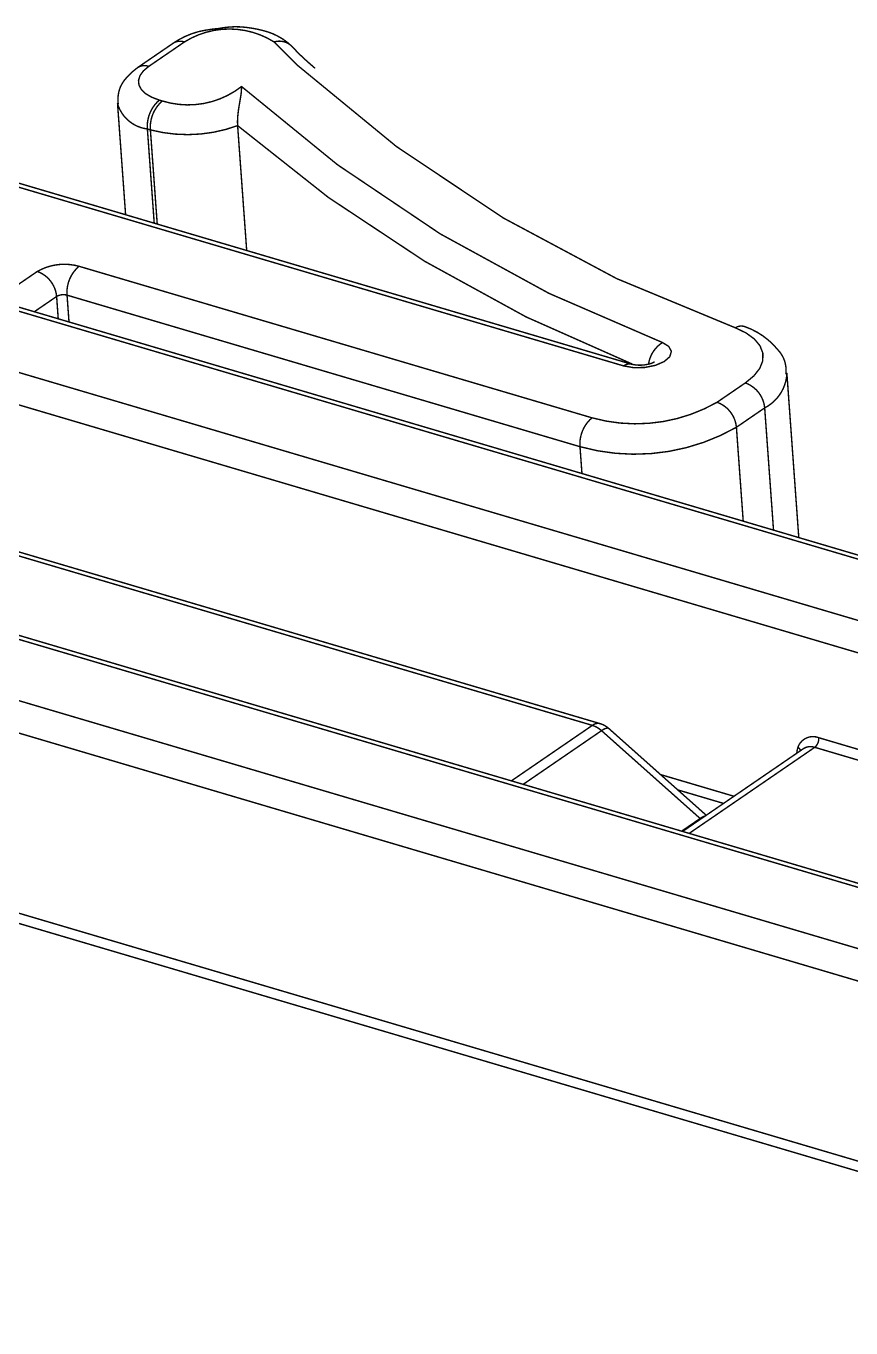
# Model space of a CAD drawing. Header units: inches. Extents: x 0 to 35.2, y -0.7 to 15.9.
# Drawn here: x 33.9239 to 34.214, y 9.4648 to 9.9228 of the extents above; entities that cross this region are included whole.
import ezdxf

# ---------------------------------------------------------------- set-up
doc = ezdxf.new("R2010")
doc.units = ezdxf.units.IN
doc.header["$MEASUREMENT"] = 0
doc.layers.add('Dimensions', color=6, linetype='Continuous')

msp = doc.modelspace()

# ---------------------------------------------------------------- linework, layer by layer
at = {"layer": 'Dimensions', "const_width": 0.0005}
for points in [[(33.97565, 9.91677, -0.084559), (33.98448, 9.92083)], [(33.9796, 9.91721, -0.289102), (34.01114, 9.91722)], [(33.98448, 9.92083, -0.039147), (33.9915, 9.92193)], [(33.9915, 9.92193, -0.04268), (33.99742, 9.92257)], [(33.99742, 9.92257, -0.042833), (34.00327, 9.92207)], [(34.00327, 9.92207, -0.033026), (34.0087, 9.92082)], [(34.0087, 9.92082, -0.116462), (34.01733, 9.91573)], [(33.97565, 9.91677, -0.230521), (33.9796, 9.91721)], [(34.01114, 9.91722, -0.273429), (34.01732, 9.91574)], [(34.02036, 9.91262, -0.007589), (34.01882, 9.91417)], [(34.02198, 9.91109, -0.008221), (34.02036, 9.91262)], [(33.95873, 9.90406, -0.055451), (33.96313, 9.90819)], [(33.96313, 9.90819, -0.23061), (33.96708, 9.90863)], [(34.17331, 9.81666, -0.098385), (34.01924, 9.9091)], [(34.0254, 9.90808, -0.006296), (34.02198, 9.91109)], [(33.95713, 9.90147, -0.061278), (33.95873, 9.90406)], [(33.95631, 9.89551, -0.130505), (33.95713, 9.90147)], [(33.99969, 9.90154, -0.245971), (33.97184, 9.89645)], [(33.99969, 9.90154, -0.049229), (33.99929, 9.89744)], [(34.14771, 9.81147, -0.091959), (33.99969, 9.90154)], [(33.96658, 9.8866, -0.298886), (33.95609, 9.89548)], [(33.96658, 9.8866, -0.239837), (33.97078, 9.89676)], [(33.96764, 9.88629, -0.239837), (33.97184, 9.89645)], [(33.99838, 9.8913, -0.017246), (33.99882, 9.89466)], [(33.99831, 9.88778, -0.040623), (33.99838, 9.8913)], [(33.99831, 9.88778, -0.154011), (33.96764, 9.88629)], [(34.13694, 9.80396, -0.083988), (33.99831, 9.88778)], [(33.92787, 9.83648, -0.200602), (33.94254, 9.8383)], [(33.93833, 9.82814, -0.239837), (33.94254, 9.8383)], [(33.92787, 9.83648, -0.290623), (33.93467, 9.82768)], [(33.93467, 9.82768, -0.200602), (33.93833, 9.82814)], [(34.17331, 9.81666, -0.23012), (34.17668, 9.81706)], [(34.17668, 9.81706, -0.138751), (34.18824, 9.80895)], [(34.14282, 9.8039, -0.223117), (34.14771, 9.81147)], [(34.18824, 9.80895, -0.226122), (34.19109, 9.80053)], [(34.13408, 9.80324, -0.221394), (34.13676, 9.80387)], [(34.14257, 9.80382, -0.114335), (34.13682, 9.80385)], [(34.14476, 9.80459, -0.082246), (34.14257, 9.80382)], [(34.17684, 9.79727, -0.290623), (34.18364, 9.78848)], [(34.19145, 9.80056, -0.267182), (34.18364, 9.78848)], [(34.1669, 9.79046, -0.200602), (34.12291, 9.78499)], [(34.1669, 9.79046, -0.290623), (34.1737, 9.78166)], [(34.1187, 9.77483, -0.239837), (34.12291, 9.78499)], [(34.1737, 9.78166, -0.200602), (34.1187, 9.77483)], [(34.12305, 9.67679, -0.237149), (34.12579, 9.6774)], [(34.12305, 9.67679, -0.109561), (34.12627, 9.67493)], [(34.12579, 9.6774, -0.110559), (34.12879, 9.67573)], [(34.19493, 9.66699, -0.068947), (34.19534, 9.66911)], [(34.19534, 9.66911, -0.424381), (34.20265, 9.67245)], [(34.19534, 9.66911, -0.165536), (34.19626, 9.66791)], [(34.1973, 9.66862, -0.226432), (34.20125, 9.66907)], [(34.20265, 9.67245, -0.239837), (34.20125, 9.66907)], [(34.16094, 9.64403, -0.099012), (34.16275, 9.64493)]]:
    msp.add_lwpolyline(points, format="xyb", dxfattribs=at)
at = {"layer": 'Dimensions', "const_width": 0.00025}
for points in [[(33.98436, 9.92083, 1), (33.98461, 9.92083, 1)], [(33.98436, 9.92083, 1), (33.98461, 9.92083, 1)], [(33.99138, 9.92193, 1), (33.99163, 9.92193, 1)], [(33.99138, 9.92193, 1), (33.99163, 9.92193, 1)], [(33.99729, 9.92257, 1), (33.99754, 9.92257, 1)], [(33.99729, 9.92257, 1), (33.99754, 9.92257, 1)], [(34.00314, 9.92207, 1), (34.00339, 9.92207, 1)], [(34.00314, 9.92207, 1), (34.00339, 9.92207, 1)], [(34.00858, 9.92082, 1), (34.00883, 9.92082, 1)], [(34.00858, 9.92082, 1), (34.00883, 9.92082, 1)], [(33.97553, 9.91677, 1), (33.97578, 9.91677, 1)], [(33.97553, 9.91677, 1), (33.97578, 9.91677, 1)], [(33.97553, 9.91677, 1), (33.97578, 9.91677, 1)], [(33.97948, 9.91721, 1), (33.97973, 9.91721, 1)], [(33.97948, 9.91721, 1), (33.97973, 9.91721, 1)], [(33.97948, 9.91721, 1), (33.97973, 9.91721, 1)], [(34.01102, 9.91722, 1), (34.01127, 9.91722, 1)], [(34.01102, 9.91722, 1), (34.01127, 9.91722, 1)], [(34.01102, 9.91722, 1), (34.01127, 9.91722, 1)], [(34.0172, 9.91574, 1), (34.01745, 9.91574, 1)], [(34.01721, 9.91573, 1), (34.01746, 9.91573, 1)], [(34.01721, 9.91573, 1), (34.01746, 9.91573, 1)], [(34.01869, 9.91417, 1), (34.01894, 9.91417, 1)], [(34.01869, 9.91417, 1), (34.01894, 9.91417, 1)], [(34.02023, 9.91262, 1), (34.02048, 9.91262, 1)], [(34.02023, 9.91262, 1), (34.02048, 9.91262, 1)], [(33.96301, 9.90819, 1), (33.96326, 9.90819, 1)], [(33.96301, 9.90819, 1), (33.96326, 9.90819, 1)], [(33.96301, 9.90819, 1), (33.96326, 9.90819, 1)], [(33.9651, 9.90708, 1), (33.96535, 9.90708, 1)], [(33.9651, 9.90708, 1), (33.96535, 9.90708, 1)], [(33.96696, 9.90863, 1), (33.96721, 9.90863, 1)], [(33.96696, 9.90863, 1), (33.96721, 9.90863, 1)], [(33.96696, 9.90863, 1), (33.96721, 9.90863, 1)], [(34.01912, 9.9091, 1), (34.01937, 9.9091, 1)], [(34.01912, 9.9091, 1), (34.01937, 9.9091, 1)], [(34.02185, 9.91109, 1), (34.0221, 9.91109, 1)], [(34.02185, 9.91109, 1), (34.0221, 9.91109, 1)], [(34.02527, 9.90808, 1), (34.02552, 9.90808, 1)], [(33.9586, 9.90406, 1), (33.95885, 9.90406, 1)], [(33.9586, 9.90406, 1), (33.95885, 9.90406, 1)], [(33.96333, 9.90372, 1), (33.96358, 9.90372, 1)], [(33.96333, 9.90372, 1), (33.96358, 9.90372, 1)], [(33.96387, 9.90542, 1), (33.96412, 9.90542, 1)], [(33.96387, 9.90542, 1), (33.96412, 9.90542, 1)], [(33.957, 9.90147, 1), (33.95725, 9.90147, 1)], [(33.957, 9.90147, 1), (33.95725, 9.90147, 1)], [(33.96349, 9.90204, 1), (33.96374, 9.90204, 1)], [(33.96349, 9.90204, 1), (33.96374, 9.90204, 1)], [(33.96435, 9.90044, 1), (33.9646, 9.90044, 1)], [(33.96435, 9.90044, 1), (33.9646, 9.90044, 1)], [(33.96587, 9.899, 1), (33.96612, 9.899, 1)], [(33.96587, 9.899, 1), (33.96612, 9.899, 1)], [(33.968, 9.89776, 1), (33.96825, 9.89776, 1)], [(33.968, 9.89776, 1), (33.96825, 9.89776, 1)], [(33.99956, 9.90154, 1), (33.99981, 9.90154, 1)], [(33.99956, 9.90154, 1), (33.99981, 9.90154, 1)], [(33.99956, 9.90154, 1), (33.99981, 9.90154, 1)], [(33.95596, 9.89548, 1), (33.95621, 9.89548, 1)], [(33.95596, 9.89546, 1), (33.95622, 9.89546, 1)], [(33.95618, 9.89551, 1), (33.95643, 9.89551, 1)], [(33.97066, 9.89676, 1), (33.97091, 9.89676, 1)], [(33.97066, 9.89676, 1), (33.97091, 9.89676, 1)], [(33.97066, 9.89676, 1), (33.97091, 9.89676, 1)], [(33.97172, 9.89645, 1), (33.97197, 9.89645, 1)], [(33.97172, 9.89645, 1), (33.97197, 9.89645, 1)], [(33.97172, 9.89645, 1), (33.97197, 9.89645, 1)], [(33.99869, 9.89466, 1), (33.99894, 9.89466, 1)], [(33.99869, 9.89466, 1), (33.99894, 9.89466, 1)], [(33.99916, 9.89744, 1), (33.99941, 9.89744, 1)], [(33.99916, 9.89744, 1), (33.99941, 9.89744, 1)], [(33.99826, 9.8913, 1), (33.99851, 9.8913, 1)], [(33.99826, 9.8913, 1), (33.99851, 9.8913, 1)], [(33.96645, 9.8866, 1), (33.9667, 9.8866, 1)], [(33.96645, 9.8866, 1), (33.9667, 9.8866, 1)], [(33.96645, 9.8866, 1), (33.9667, 9.8866, 1)], [(33.96645, 9.8866, 1), (33.9667, 9.8866, 1)], [(33.96751, 9.88629, 1), (33.96776, 9.88629, 1)], [(33.96751, 9.88629, 1), (33.96776, 9.88629, 1)], [(33.96751, 9.88629, 1), (33.96776, 9.88629, 1)], [(33.96751, 9.88629, 1), (33.96776, 9.88629, 1)], [(33.99819, 9.88778, 1), (33.99844, 9.88778, 1)], [(33.99819, 9.88778, 1), (33.99844, 9.88778, 1)], [(33.99819, 9.88778, 1), (33.99844, 9.88778, 1)], [(33.99819, 9.88778, 1), (33.99844, 9.88778, 1)], [(33.95879, 9.85644, 1), (33.95904, 9.85644, 1)], [(33.96885, 9.85346, 1), (33.9691, 9.85346, 1)], [(33.96992, 9.85315, 1), (33.97017, 9.85315, 1)], [(34.00137, 9.84385, 1), (34.00162, 9.84385, 1)], [(33.94241, 9.8383, 1), (33.94266, 9.8383, 1)], [(33.94241, 9.8383, 1), (33.94266, 9.8383, 1)], [(33.94241, 9.8383, 1), (33.94266, 9.8383, 1)], [(33.92775, 9.83648, 1), (33.928, 9.83648, 1)], [(33.92775, 9.83648, 1), (33.928, 9.83648, 1)], [(33.92775, 9.83648, 1), (33.928, 9.83648, 1)], [(33.93454, 9.82768, 1), (33.93479, 9.82768, 1)], [(33.93454, 9.82768, 1), (33.93479, 9.82768, 1)], [(33.93454, 9.82768, 1), (33.93479, 9.82768, 1)], [(33.93454, 9.82768, 1), (33.93479, 9.82768, 1)], [(33.93821, 9.82814, 1), (33.93846, 9.82814, 1)], [(33.93821, 9.82814, 1), (33.93846, 9.82814, 1)], [(33.93821, 9.82814, 1), (33.93846, 9.82814, 1)], [(33.93821, 9.82814, 1), (33.93846, 9.82814, 1)], [(33.9267, 9.82231, 1), (33.92695, 9.82231, 1)], [(33.93511, 9.81982, 1), (33.93536, 9.81982, 1)], [(33.93889, 9.81871, 1), (33.93914, 9.81871, 1)], [(34.17319, 9.81666, 1), (34.17344, 9.81666, 1)], [(34.17319, 9.81666, 1), (34.17344, 9.81666, 1)], [(34.17319, 9.81666, 1), (34.17344, 9.81666, 1)], [(34.17656, 9.81706, 1), (34.17681, 9.81706, 1)], [(34.17656, 9.81706, 1), (34.17681, 9.81706, 1)], [(34.14758, 9.81147, 1), (34.14783, 9.81147, 1)], [(34.14758, 9.81147, 1), (34.14783, 9.81147, 1)], [(34.14758, 9.81147, 1), (34.14783, 9.81147, 1)], [(34.17695, 9.81486, 1), (34.1772, 9.81486, 1)], [(34.17695, 9.81486, 1), (34.1772, 9.81486, 1)], [(34.17988, 9.81272, 1), (34.18013, 9.81272, 1)], [(34.17988, 9.81272, 1), (34.18013, 9.81272, 1)], [(34.14981, 9.81008, 1), (34.15006, 9.81008, 1)], [(34.14981, 9.81008, 1), (34.15006, 9.81008, 1)], [(34.15013, 9.80648, 1), (34.15038, 9.80648, 1)], [(34.15013, 9.80648, 1), (34.15038, 9.80648, 1)], [(34.1507, 9.80834, 1), (34.15095, 9.80834, 1)], [(34.1507, 9.80834, 1), (34.15095, 9.80834, 1)], [(34.18187, 9.81032, 1), (34.18212, 9.81032, 1)], [(34.18187, 9.81032, 1), (34.18212, 9.81032, 1)], [(34.18287, 9.80773, 1), (34.18312, 9.80773, 1)], [(34.18287, 9.80773, 1), (34.18312, 9.80773, 1)], [(34.18811, 9.80895, 1), (34.18836, 9.80895, 1)], [(34.18811, 9.80895, 1), (34.18836, 9.80895, 1)], [(34.13396, 9.80324, 1), (34.13421, 9.80324, 1)], [(34.13396, 9.80324, 1), (34.13421, 9.80324, 1)], [(34.13396, 9.80324, 1), (34.13421, 9.80324, 1)], [(34.13664, 9.80387, 1), (34.13689, 9.80387, 1)], [(34.13669, 9.80385, 1), (34.13694, 9.80385, 1)], [(34.13669, 9.80385, 1), (34.13694, 9.80385, 1)], [(34.13682, 9.80396, 1), (34.13707, 9.80396, 1)], [(34.13748, 9.80263, 1), (34.13773, 9.80263, 1)], [(34.13748, 9.80263, 1), (34.13773, 9.80263, 1)], [(34.14138, 9.8027, 1), (34.14163, 9.8027, 1)], [(34.14138, 9.8027, 1), (34.14163, 9.8027, 1)], [(34.14244, 9.80382, 1), (34.14269, 9.80382, 1)], [(34.14244, 9.80382, 1), (34.14269, 9.80382, 1)], [(34.14269, 9.8039, 1), (34.14294, 9.8039, 1)], [(34.14464, 9.80459, 1), (34.14489, 9.80459, 1)], [(34.14512, 9.80346, 1), (34.14537, 9.80346, 1)], [(34.14512, 9.80346, 1), (34.14537, 9.80346, 1)], [(34.14818, 9.80478, 1), (34.14843, 9.80478, 1)], [(34.14818, 9.80478, 1), (34.14843, 9.80478, 1)], [(34.18177, 9.80235, 1), (34.18202, 9.80235, 1)], [(34.18177, 9.80235, 1), (34.18202, 9.80235, 1)], [(34.18283, 9.80504, 1), (34.18308, 9.80504, 1)], [(34.18283, 9.80504, 1), (34.18308, 9.80504, 1)], [(34.17672, 9.79727, 1), (34.17697, 9.79727, 1)], [(34.17672, 9.79727, 1), (34.17697, 9.79727, 1)], [(34.17672, 9.79727, 1), (34.17697, 9.79727, 1)], [(34.17971, 9.79973, 1), (34.17996, 9.79973, 1)], [(34.17971, 9.79973, 1), (34.17996, 9.79973, 1)], [(34.19096, 9.80053, 1), (34.19121, 9.80053, 1)], [(34.19132, 9.80062, 1), (34.19157, 9.80062, 1)], [(34.19132, 9.80056, 1), (34.19157, 9.80056, 1)], [(34.16678, 9.79046, 1), (34.16703, 9.79046, 1)], [(34.16678, 9.79046, 1), (34.16703, 9.79046, 1)], [(34.16678, 9.79046, 1), (34.16703, 9.79046, 1)], [(34.18351, 9.78848, 1), (34.18376, 9.78848, 1)], [(34.18351, 9.78848, 1), (34.18376, 9.78848, 1)], [(34.18351, 9.78848, 1), (34.18376, 9.78848, 1)], [(34.18351, 9.78848, 1), (34.18376, 9.78848, 1)], [(34.12278, 9.78499, 1), (34.12303, 9.78499, 1)], [(34.12278, 9.78499, 1), (34.12303, 9.78499, 1)], [(34.12278, 9.78499, 1), (34.12303, 9.78499, 1)], [(34.17357, 9.78166, 1), (34.17382, 9.78166, 1)], [(34.17357, 9.78166, 1), (34.17382, 9.78166, 1)], [(34.17357, 9.78166, 1), (34.17382, 9.78166, 1)], [(34.17357, 9.78166, 1), (34.17382, 9.78166, 1)], [(34.11858, 9.77483, 1), (34.11883, 9.77483, 1)], [(34.11858, 9.77483, 1), (34.11883, 9.77483, 1)], [(34.11858, 9.77483, 1), (34.11883, 9.77483, 1)], [(34.11858, 9.77483, 1), (34.11883, 9.77483, 1)], [(34.11926, 9.76539, 1), (34.11951, 9.76539, 1)], [(34.17597, 9.74863, 1), (34.17622, 9.74863, 1)], [(34.18663, 9.74548, 1), (34.18688, 9.74548, 1)], [(34.19551, 9.74286, 1), (34.19576, 9.74286, 1)], [(34.12293, 9.67679, 1), (34.12318, 9.67679, 1)], [(34.12293, 9.67679, 1), (34.12318, 9.67679, 1)], [(34.12293, 9.67679, 1), (34.12318, 9.67679, 1)], [(34.12293, 9.67679, 1), (34.12318, 9.67679, 1)], [(34.12566, 9.6774, 1), (34.12591, 9.6774, 1)], [(34.12566, 9.6774, 1), (34.12591, 9.6774, 1)], [(34.12566, 9.6774, 1), (34.12591, 9.6774, 1)], [(34.12614, 9.67493, 1), (34.12639, 9.67493, 1)], [(34.12614, 9.67493, 1), (34.12639, 9.67493, 1)], [(34.12614, 9.67493, 1), (34.12639, 9.67493, 1)], [(34.12614, 9.67493, 1), (34.12639, 9.67493, 1)], [(34.12701, 9.67546, 1), (34.12726, 9.67546, 1)], [(34.12701, 9.67546, 1), (34.12726, 9.67546, 1)], [(34.12774, 9.67578, 1), (34.12799, 9.67578, 1)], [(34.12774, 9.67578, 1), (34.12799, 9.67578, 1)], [(34.1283, 9.67586, 1), (34.12855, 9.67586, 1)], [(34.1283, 9.67586, 1), (34.12855, 9.67586, 1)], [(34.12867, 9.67573, 1), (34.12892, 9.67573, 1)], [(34.12867, 9.67573, 1), (34.12892, 9.67573, 1)], [(34.12867, 9.67573, 1), (34.12892, 9.67573, 1)], [(34.19522, 9.66911, 1), (34.19547, 9.66911, 1)], [(34.19522, 9.66911, 1), (34.19547, 9.66911, 1)], [(34.19522, 9.66911, 1), (34.19547, 9.66911, 1)], [(34.19718, 9.66862, 1), (34.19743, 9.66862, 1)], [(34.19718, 9.66862, 1), (34.19743, 9.66862, 1)], [(34.20113, 9.66907, 1), (34.20138, 9.66907, 1)], [(34.20113, 9.66907, 1), (34.20138, 9.66907, 1)], [(34.20113, 9.66907, 1), (34.20138, 9.66907, 1)], [(34.20113, 9.66907, 1), (34.20138, 9.66907, 1)], [(34.20253, 9.67245, 1), (34.20278, 9.67245, 1)], [(34.20253, 9.67245, 1), (34.20278, 9.67245, 1)], [(34.20253, 9.67245, 1), (34.20278, 9.67245, 1)], [(34.1948, 9.66699, 1), (34.19505, 9.66699, 1)], [(34.19613, 9.66791, 1), (34.19638, 9.66791, 1)], [(34.14691, 9.65948, 1), (34.14716, 9.65948, 1)], [(34.09445, 9.65727, 1), (34.0947, 9.65727, 1)], [(34.09859, 9.65604, 1), (34.09884, 9.65604, 1)], [(34.15294, 9.6541, 1), (34.15319, 9.6541, 1)], [(34.17271, 9.65185, 1), (34.17296, 9.65185, 1)], [(34.16905, 9.64934, 1), (34.1693, 9.64934, 1)], [(34.16082, 9.64403, 1), (34.16107, 9.64403, 1)], [(34.16082, 9.64403, 1), (34.16107, 9.64403, 1)], [(34.16082, 9.64403, 1), (34.16107, 9.64403, 1)], [(34.16082, 9.64403, 1), (34.16107, 9.64403, 1)], [(34.16102, 9.64384, 1), (34.16127, 9.64384, 1)], [(34.16262, 9.64493, 1), (34.16287, 9.64493, 1)], [(34.16296, 9.64517, 1), (34.16321, 9.64517, 1)], [(34.15432, 9.63957, 1), (34.15457, 9.63957, 1)], [(34.15465, 9.63947, 1), (34.1549, 9.63947, 1)], [(34.15696, 9.63879, 1), (34.15721, 9.63879, 1)]]:
    msp.add_lwpolyline(points, format="xyb", close=True, dxfattribs=at)
at = {"layer": 'Dimensions', "const_width": 0.0005}
for points in [[(33.96313, 9.90819), (33.97565, 9.91677)], [(33.96708, 9.90863), (33.9796, 9.91721)], [(34.01114, 9.91722), (34.01924, 9.9091)], [(34.01733, 9.91573), (34.01882, 9.91417)], [(33.964, 9.90542), (33.96522, 9.90708)], [(33.96522, 9.90708), (33.96708, 9.90863)], [(33.96346, 9.90372), (33.964, 9.90542)], [(33.96346, 9.90372), (33.96362, 9.90204)], [(33.96362, 9.90204), (33.96448, 9.90044)], [(33.96448, 9.90044), (33.966, 9.899)], [(33.966, 9.899), (33.96813, 9.89776)], [(33.96813, 9.89776), (33.97078, 9.89676)], [(33.95609, 9.89546), (33.95892, 9.85644)], [(33.97078, 9.89676), (33.97184, 9.89645)], [(33.99882, 9.89466), (33.99929, 9.89744)], [(33.96658, 9.8866), (33.96764, 9.88629)], [(33.96658, 9.8866), (33.96898, 9.85346)], [(33.96764, 9.88629), (33.97004, 9.85315)], [(33.99831, 9.88778), (34.0015, 9.84385)], [(33.89139, 9.87497), (34.13408, 9.80324)], [(33.89413, 9.87559), (34.13682, 9.80385)], [(33.8725, 9.83837), (34.50087, 9.65263)], [(33.94254, 9.8383), (34.12291, 9.78499)], [(33.86976, 9.83775), (34.49663, 9.65247)], [(33.91311, 9.82636), (33.92787, 9.83648)], [(33.92683, 9.82231), (33.93467, 9.82768)], [(33.93467, 9.82768), (33.93523, 9.81982)], [(33.93833, 9.82814), (34.1187, 9.77483)], [(33.93833, 9.82814), (33.93902, 9.81871)], [(33.86248, 9.81835), (34.35301, 9.67336)], [(34.17331, 9.81666), (34.17708, 9.81486)], [(34.14771, 9.81147), (34.14994, 9.81008)], [(34.17708, 9.81486), (34.18001, 9.81272)], [(34.18001, 9.81272), (34.182, 9.81032)], [(33.86457, 9.80633), (34.34481, 9.66438)], [(34.14831, 9.80478), (34.15026, 9.80648)], [(34.14994, 9.81008), (34.15083, 9.80834)], [(34.15026, 9.80648), (34.15083, 9.80834)], [(34.182, 9.81032), (34.183, 9.80773)], [(34.18296, 9.80504), (34.183, 9.80773)], [(34.13408, 9.80324), (34.1376, 9.80263)], [(34.1376, 9.80263), (34.1415, 9.8027)], [(34.1415, 9.8027), (34.14525, 9.80346)], [(34.14525, 9.80346), (34.14831, 9.80478)], [(34.17983, 9.79973), (34.18189, 9.80235)], [(34.18189, 9.80235), (34.18296, 9.80504)], [(34.1669, 9.79046), (34.17684, 9.79727)], [(34.17684, 9.79727), (34.17983, 9.79973)], [(34.19145, 9.80062), (34.19563, 9.74286)], [(34.1737, 9.78166), (34.18364, 9.78848)], [(34.18364, 9.78848), (34.18675, 9.74548)], [(34.1737, 9.78166), (34.17609, 9.74863)], [(34.1187, 9.77483), (34.11939, 9.76539)], [(33.84999, 9.7575), (34.12305, 9.67679)], [(33.85272, 9.75811), (34.12579, 9.6774)], [(33.76677, 9.75274), (34.2573, 9.60775)], [(33.77304, 9.75231), (34.26004, 9.60836)], [(33.73012, 9.74202), (34.35698, 9.55673)], [(33.72591, 9.73186), (34.35417, 9.54615)], [(34.09458, 9.65727), (34.12305, 9.67679)], [(34.09872, 9.65604), (34.12627, 9.67493)], [(34.12627, 9.67493), (34.12713, 9.67546)], [(34.12627, 9.67493), (34.16094, 9.64403)], [(34.12713, 9.67546), (34.12786, 9.67578)], [(34.12786, 9.67578), (34.12842, 9.67586)], [(34.12842, 9.67586), (34.12879, 9.67573)], [(34.12879, 9.67573), (34.16309, 9.64517)], [(34.15478, 9.63947), (34.1973, 9.66862)], [(34.15709, 9.63879), (34.20125, 9.66907)], [(34.20125, 9.66907), (34.30634, 9.638)], [(34.20265, 9.67245), (34.31022, 9.64066)], [(34.14703, 9.65948), (34.17284, 9.65185)], [(34.15306, 9.6541), (34.16917, 9.64934)], [(34.15444, 9.63957), (34.16094, 9.64403)], [(34.16094, 9.64403), (34.16115, 9.64384)], [(33.90455, 9.61569), (34.39802, 9.46983)], [(33.90687, 9.61141), (34.40205, 9.46505)]]:
    msp.add_lwpolyline(points, dxfattribs=at)

doc.saveas('drawing.dxf')
